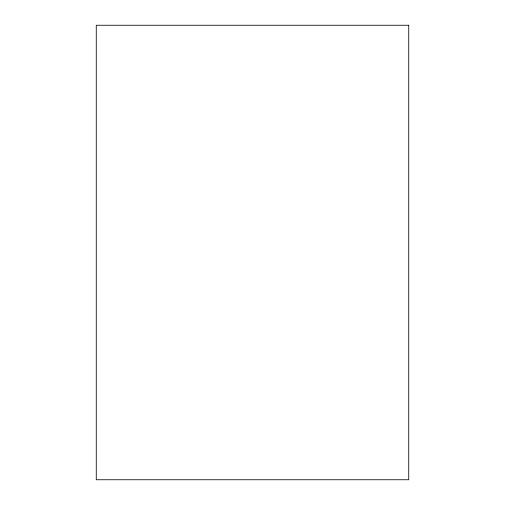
<?xml version="1.0" encoding="UTF-8"?>
<svg xmlns="http://www.w3.org/2000/svg" width="505" height="505" viewBox="0 0 505 505"><rect width="100%" height="100%" fill="white"/><g stroke="black" fill="none" stroke-linecap="round" stroke-linejoin="round"><path stroke-width="0.76" d="M408.734 25.25L96.266 25.25L96.266 479.75L408.734 479.75L408.734 25.25"/></g></svg>
